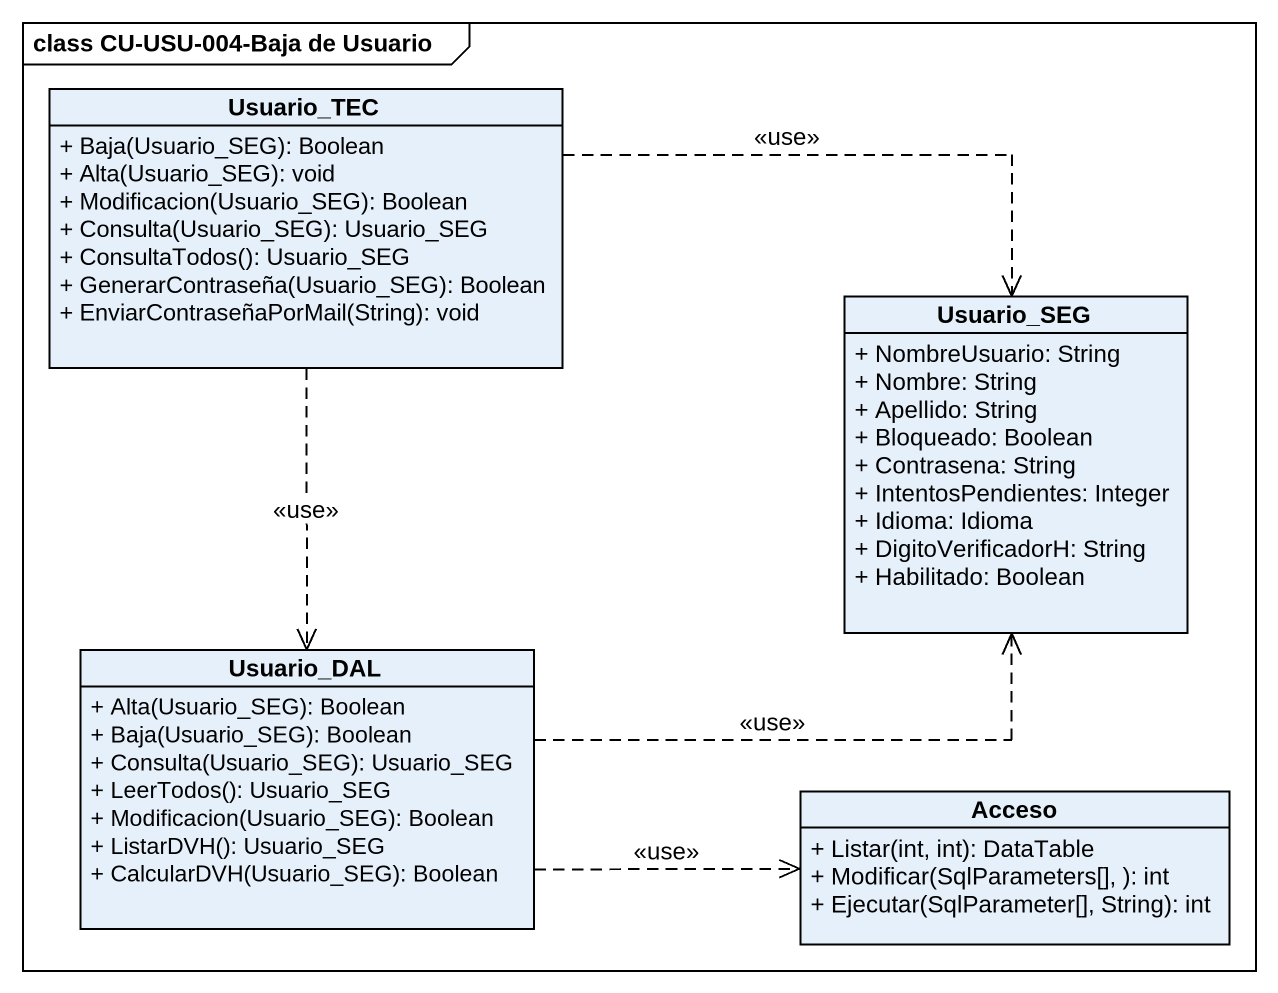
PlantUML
@startuml
mainframe class CU-USU-004-Baja de Usuario
hide circle
hide empty members
skinparam classAttributeIconSize 0
class Usuario_TEC {
  + Baja(Usuario_SEG): Boolean
  + Alta(Usuario_SEG): void
  + Modificacion(Usuario_SEG): Boolean
  + Consulta(Usuario_SEG): Usuario_SEG
  + ConsultaTodos(): Usuario_SEG
  + GenerarContraseña(Usuario_SEG): Boolean
  + EnviarContraseñaPorMail(String): void
}
class Usuario_SEG {
  + NombreUsuario: String
  + Nombre: String
  + Apellido: String
  + Bloqueado: Boolean
  + Contrasena: String
  + IntentosPendientes: Integer
  + Idioma: Idioma
  + DigitoVerificadorH: String
  + Habilitado: Boolean
}
class Usuario_DAL {
  + Alta(Usuario_SEG): Boolean
  + Baja(Usuario_SEG): Boolean
  + Consulta(Usuario_SEG): Usuario_SEG
  + LeerTodos(): Usuario_SEG
  + Modificacion(Usuario_SEG): Boolean
  + ListarDVH(): Usuario_SEG
  + CalcularDVH(Usuario_SEG): Boolean
}
class Acceso {
  + Listar(int, int): DataTable
  + Modificar(SqlParameters[], ): int
  + Ejecutar(SqlParameter[], String): int
}
Usuario_TEC .right.> Usuario_SEG : <<use>>
Usuario_TEC ..> Usuario_DAL : <<use>>
Usuario_DAL .right.> Usuario_SEG : <<use>>
Usuario_DAL .right.> Acceso : <<use>>
@enduml
